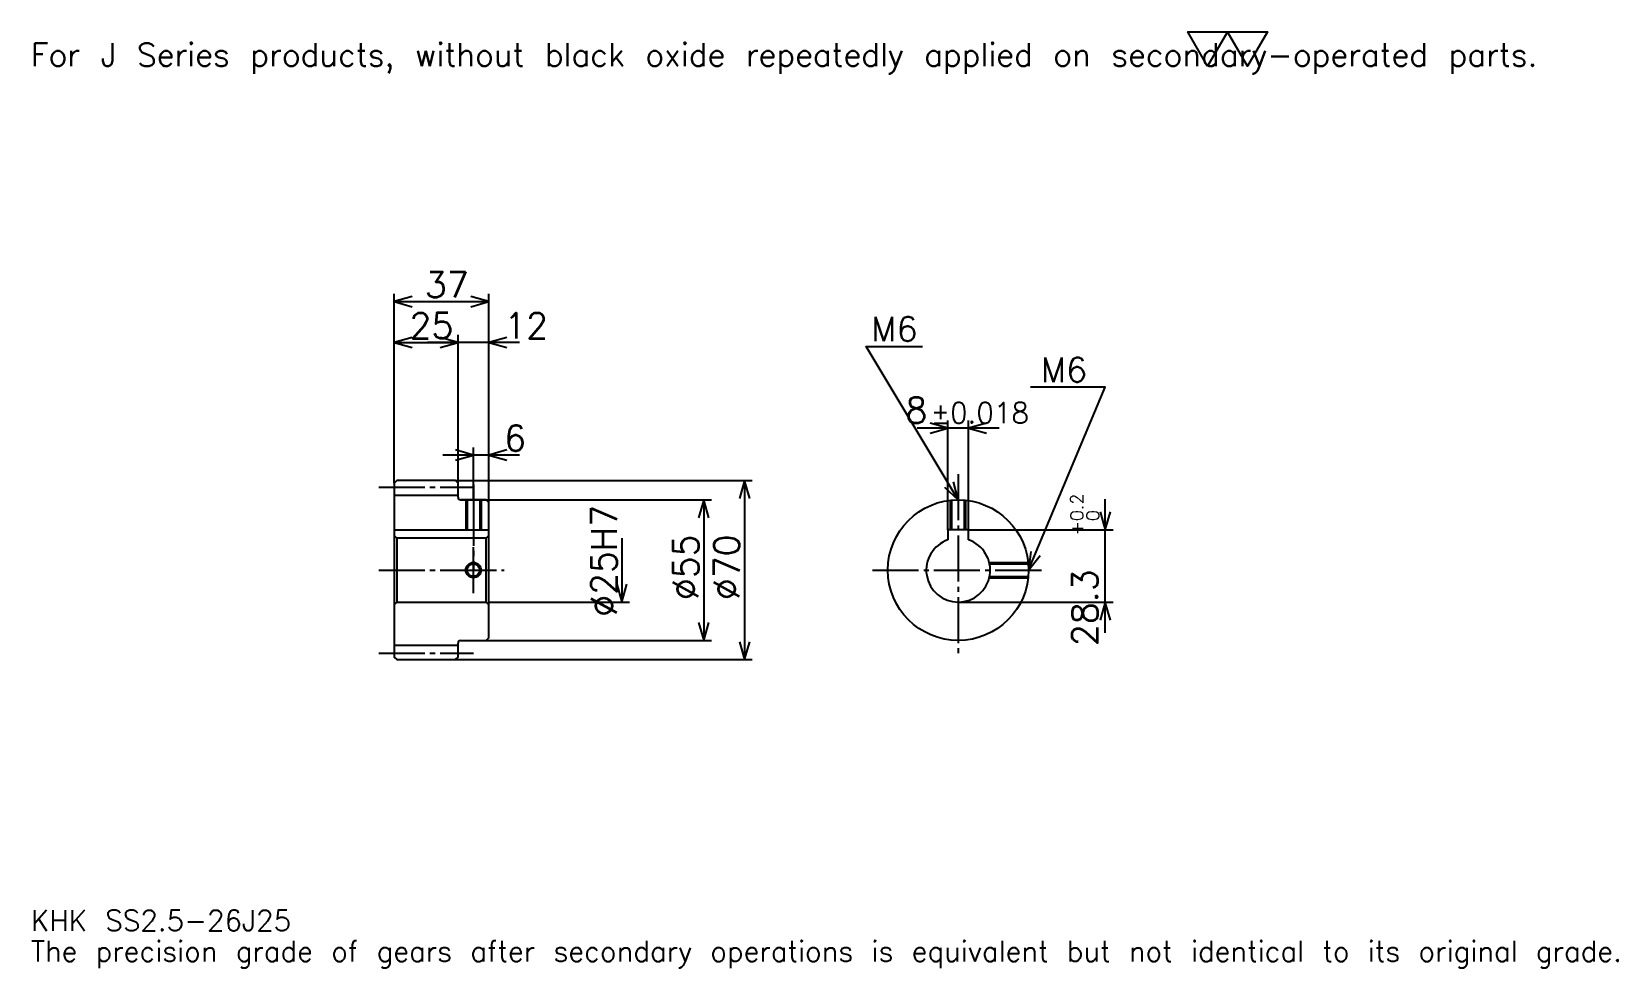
# Model space of a CAD drawing. Extents: x 20 to 641, y 7 to 374.
import ezdxf

# ---------------------------------------------------------------- set-up
doc = ezdxf.new("R2010")
doc.units = 0
doc.linetypes.add('DASHDOT', pattern=[24, 18, -2, 2, -2])
doc.layers.get('0').update_dxf_attribs({"linetype": 'CONTINUOUS'})
doc.layers.add('DASHDOT', color=6, linetype='DASHDOT')
doc.styles.add('KANJI', font='TXT', dxfattribs={"bigfont": 'BIGFONT'})

msp = doc.modelspace()

# ---------------------------------------------------------------- linework, layer by layer
at = {"color": 5}
for p, q in [((162, 198), (162, 271)), ((162, 268), (199, 268)), ((199, 198), (199, 271)), ((187, 198), (187, 255)), ((162, 252), (187, 252)), ((211, 252), (175, 252)), ((398.5, 218.5), (366.5, 218.5)), ((378.5, 178.800003), (378.5, 221.5)), ((386.5, 178.800003), (386.5, 221.5)), ((193, 198), (193, 211)), ((211, 208), (181, 208)), ((162, 197), (162, 198)), ((186, 198), (199, 198)), ((187, 197), (187, 198)), ((193, 190.5), (193, 198)), ((193, 190.5), (193, 198)), ((199, 198), (302, 198)), ((199, 189.5), (199, 198)), ((299, 198), (299, 128)), ((188, 190.5), (199, 190.5)), ((199, 190.5), (286, 190.5)), ((283, 190.5), (283, 135.5)), ((440, 138.5), (440, 190.800003)), ((251, 175.5), (251, 150.5)), ((386.5, 178.800003), (443, 178.800003)), ((199, 150.5), (254, 150.5)), ((382.5, 150.5), (443, 150.5)), ((188, 135.5), (199, 135.5)), ((199, 135.5), (286, 135.5)), ((186, 128), (199, 128)), ((199, 128), (302, 128))]:
    msp.add_line(p, q, dxfattribs=at)
at = {"color": 4}
for p, q in [((162, 192.375), (187, 192.375)), ((162, 178.800003), (199, 178.800003)), ((163, 175.5), (163, 150.5)), ((198, 175.5), (199, 176.5)), ((198, 150.5), (199, 149.5)), ((162, 133.625), (187, 133.625))]:
    msp.add_line(p, q, dxfattribs=at)
at = {"color": 7}
msp.add_lwpolyline([(480, 360), (472.200012, 373.519989), (503.399994, 373.519989), (495.600006, 360), (487.799988, 373.519989), (480, 360)], dxfattribs=at)
at = {"color": 5}
for points in [[(169, 270), (162, 268), (169, 266)], [(192, 266), (199, 268), (192, 270)], [(169, 254), (162, 252), (169, 250)], [(180, 250), (187, 252), (180, 254)], [(180, 250), (187, 252), (180, 254)], [(206, 254), (199, 252), (206, 250)], [(382.5, 190.5), (346.5, 250.5), (368.5, 250.5)], [(410, 163), (440, 234.5), (410.799988, 234.5)], [(371.5, 216.5), (378.5, 218.5), (371.5, 220.5)], [(393.5, 220.5), (386.5, 218.5), (393.5, 216.5)], [(186, 206), (193, 208), (186, 210)], [(206, 210), (199, 208), (206, 206)], [(301, 191), (299, 198), (297, 191)], [(377.183533, 195.47345), (382.5, 190.5), (380.613525, 197.531433)], [(285, 183.5), (283, 190.5), (281, 183.5)], [(438, 185.800003), (440, 178.800003), (442, 185.800003)], [(410.864075, 170.228653), (410, 163), (414.552551, 168.68103)], [(249, 157.5), (251, 150.5), (253, 157.5)], [(442, 143.5), (440, 150.5), (438, 143.5)], [(281, 142.5), (283, 135.5), (285, 142.5)], [(297, 135), (299, 128), (301, 135)]]:
    msp.add_lwpolyline(points, dxfattribs=at)
at = {"color": 4}
for points in [[(187, 191.5), (187, 197), (186, 198), (163, 198), (162, 197), (162, 149.5)], [(188, 135.5), (198, 135.5), (199, 136.5), (199, 189.5), (198, 190.5), (188, 190.5)], [(190, 190.5), (190, 178.800003)], [(190.540009, 190.5), (190.540009, 178.800003)], [(195.459991, 190.5), (195.459991, 178.800003)], [(196, 190.5), (196, 178.800003)], [(379.5, 178.800003), (379.5, 190.335876)], [(380.039978, 178.800003), (380.039978, 190.389755)], [(384.960022, 178.800003), (384.960022, 190.389755)], [(385.5, 178.800003), (385.5, 190.335876)], [(162, 149.5), (163, 150.5), (198, 150.5), (198, 175.5), (163, 175.5), (162, 176.5)], [(386.5, 174.842712), (386.5, 178.800003), (378.5, 178.800003), (378.5, 174.842712)], [(394.634644, 166), (409.835876, 166)], [(394.755554, 165.460007), (409.889771, 165.460007)], [(394.634644, 160), (409.835876, 160)], [(394.755554, 160.539993), (409.889771, 160.539993)], [(162, 149.5), (162, 129), (163, 128), (186, 128), (187, 129), (187, 134.5)]]:
    msp.add_lwpolyline(points, dxfattribs=at)
for centre, radius in [((382.5, 163), 27.5), ((193, 163), 2.46)]:
    msp.add_circle(centre, radius, dxfattribs=at)
at = {"color": 7}
msp.add_circle((193, 163), 3, dxfattribs=at)
at = {"color": 4}
for centre, radius, start, end in [((188, 191.5), 1, 180, 270), ((382.5, 163), 12.5, 108.662925185, 71.337074815), ((188, 134.5), 1, 90, 180)]:
    msp.add_arc(centre, radius, start, end, dxfattribs=at)
at = {"layer": 'DASHDOT', "color": 7}
for p, q in [((382.5, 200.5), (382.5, 129.5)), ((156, 195.5), (193, 195.5)), ((193, 190.5), (193, 163)), ((156, 163), (205, 163)), ((349, 163), (416, 163)), ((156, 130.5), (193, 130.5))]:
    msp.add_line(p, q, dxfattribs=at)
for points in [[(193, 196.5), (193, 172.800003)], [(193, 154), (193, 172)], [(184, 163), (202, 163)]]:
    msp.add_lwpolyline(points, dxfattribs=at)

# ---------------------------------------------------------------- texts
at = {"color": 7, "style": 'KANJI'}
for s, height, p in [('For J Series products, without black oxide repeatedly applied on secondary-operated parts.', 9, (20, 360)), ('37', 10, (174, 269.600006)), ('25', 10, (168, 253.600006)), ('12', 10, (205, 253.600006)), ('M6', 9.6, (348.5, 252.5)), ('M6', 9.6, (414.799988, 236.5)), ('8', 10, (361.858032, 220.5)), ('%%p0.018', 8, (371.756775, 220.5)), ('6', 10, (205, 209.600006)), ('KHK SS2.5-26J25', 8, (20, 22)), ('The precision grade of gears after secondary operations is equivalent but not identical to its original grade.', 8, (20, 10))]:
    msp.add_text(s, height=height, dxfattribs=at).set_placement(p)
for s, height, p in [('0.2', 5, (431.399994, 182.190369)), ('%%c25H7', 10, (249, 144.75)), ('+', 5, (431.399994, 176.590378)), ('0', 5, (437.600006, 182.190369)), ('%%c55', 10, (281, 151.25)), ('%%c70', 10, (297, 151.25)), ('28.3', 10, (437, 133.306412))]:
    msp.add_text(s, height=height, rotation=90, dxfattribs=at).set_placement(p)

doc.saveas('drawing.dxf')
